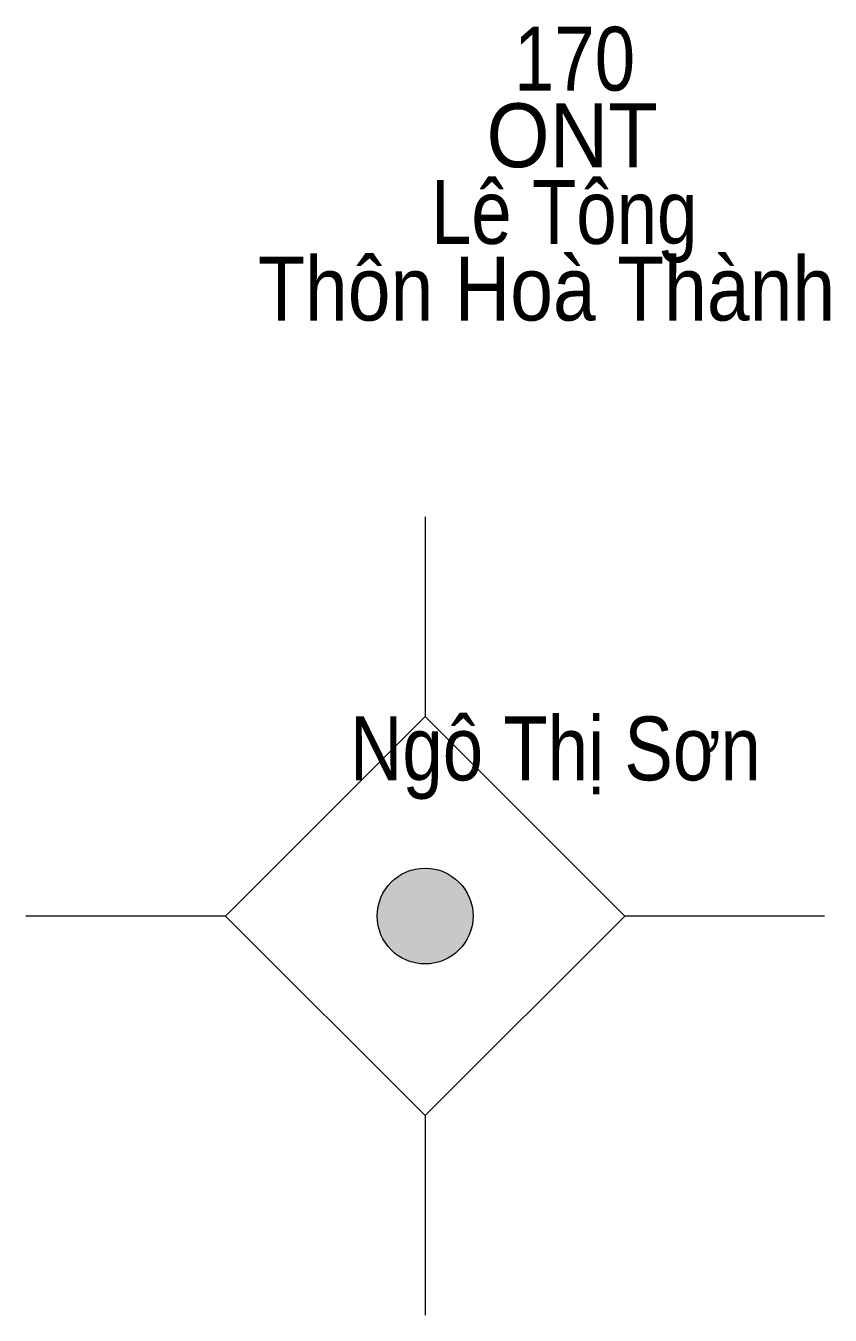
# Model space of a CAD drawing. Header units: metres. Extents: x 548452 to 551009, y 1840956 to 1844548.
# Drawn here: x 550404.66 to 550409.7, y 1841492.79 to 1841500.87 of the extents above; entities that cross this region are included whole.
import ezdxf
from ezdxf.enums import TextEntityAlignment as Align

# ---------------------------------------------------------------- set-up
doc = ezdxf.new("R2010")
doc.units = ezdxf.units.M
doc.header["$LTSCALE"] = 0.16
doc.layers.add('11', color=7, linetype='Continuous', lineweight=13)
doc.layers.add('15', color=7, linetype='Continuous')

msp = doc.modelspace()

# ---------------------------------------------------------------- hatches: boundary and pattern name
at = {"layer": '11'}
msp.add_hatch(color=256, dxfattribs=at).paths.add_polyline_path([(550407.4595, 1841495.29, 1), (550406.8595, 1841495.29, 1)])

# ---------------------------------------------------------------- linework, layer by layer
for p, q in [((550407.16, 1841497.79), (550407.16, 1841496.54)), ((550405.91, 1841495.29), (550404.66, 1841495.29)), ((550409.66, 1841495.29), (550408.41, 1841495.29)), ((550407.16, 1841494.04), (550407.16, 1841492.79))]:
    msp.add_line(p, q, dxfattribs=at)
msp.add_lwpolyline([(550407.16, 1841496.54), (550405.91, 1841495.29), (550407.16, 1841494.04), (550408.41, 1841495.29)], close=True, dxfattribs=at)
msp.add_circle((550407.1595, 1841495.29), 0.3, dxfattribs=at)

# ---------------------------------------------------------------- texts
at = {"layer": '15'}
for s, width, p in [('170', 0.85, (550408.095, 1841500.46)), ('ONT', 0.95, (550408.08, 1841499.98)), ('Lê Tông', 0.85, (550408.03, 1841499.5)), ('Thôn Hoà Thành', 0.9, (550407.92, 1841499.02)), ('Ngô Thị Sơn', 0.85, (550407.975, 1841496.14))]:
    msp.add_text(s, height=0.4, dxfattribs=dict(at, width=width)).set_placement(p, align=Align.CENTER)

doc.saveas('drawing.dxf')
